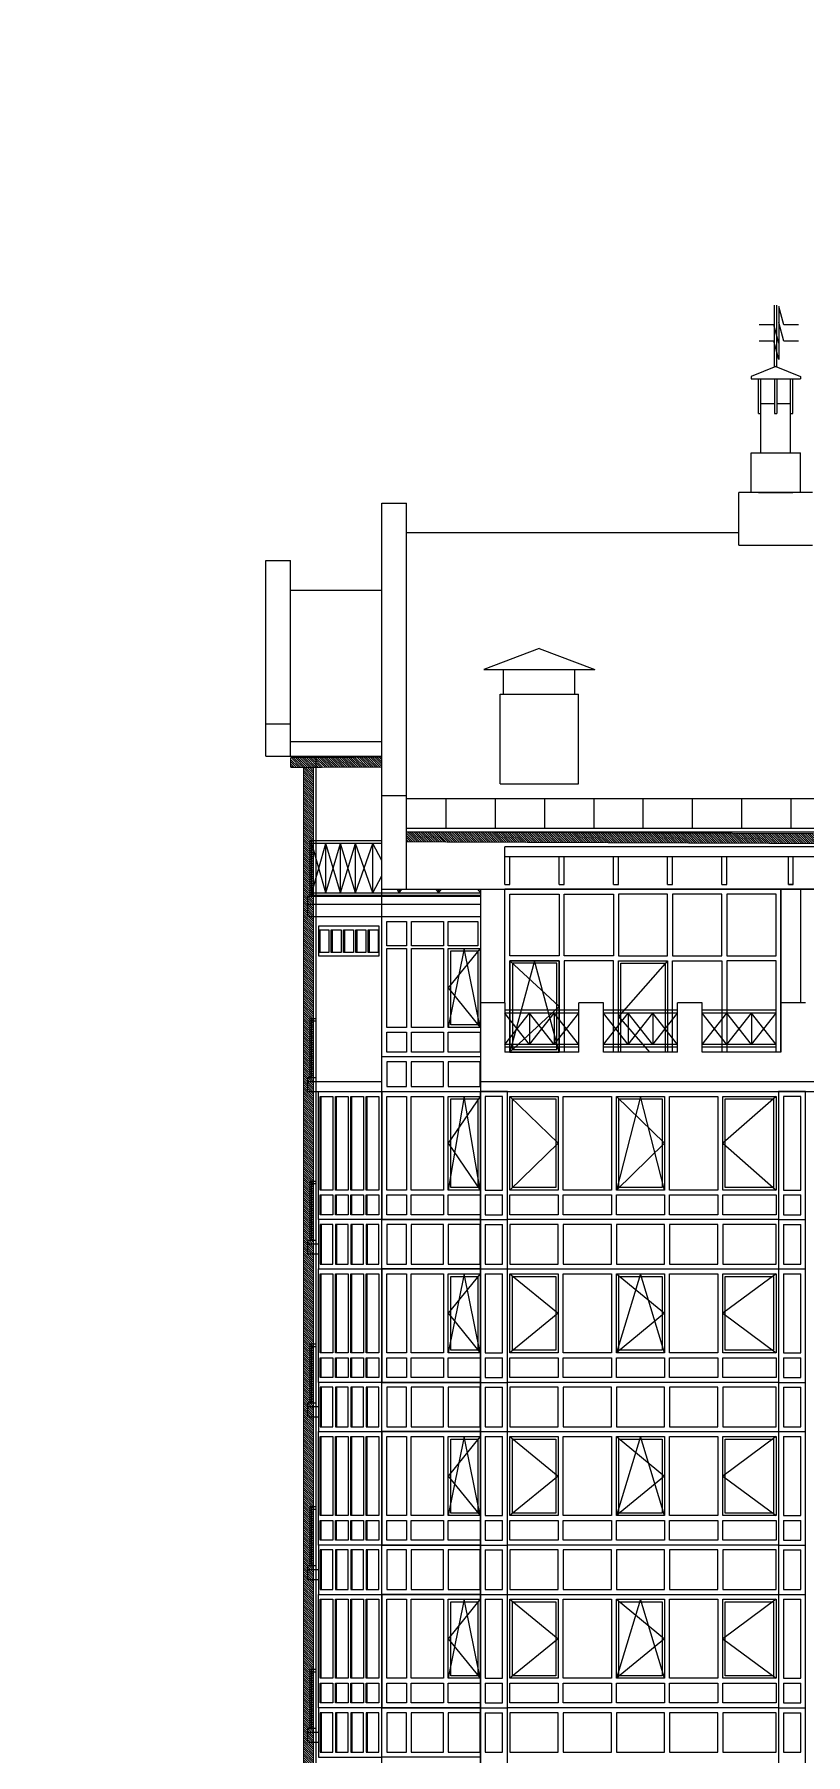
# Model space of a CAD drawing. Header units: inches. Extents: x -634 to 3638, y -6930911 to 5552.
# Drawn here: x 1480.72 to 1497.06, y 3508.77 to 3545.2 of the extents above; entities that cross this region are included whole.
import ezdxf

# ---------------------------------------------------------------- set-up
doc = ezdxf.new("R2010")
doc.units = ezdxf.units.IN
doc.header["$MEASUREMENT"] = 0
doc.linetypes.add('DASHED2', pattern=[9.525, 6.35, -3.175])
for name, color, linetype in [('ALUC', 202, 'Continuous'), ('OGRAJDENIYE', 255, 'Continuous'), ('Okno', 150, 'Continuous'), ('WALL', 243, 'Continuous')]:
    doc.layers.add(name, color=color, linetype=linetype)
doc.layers.add('ELEV', color=134, linetype='Continuous', lineweight=18)
doc.layers.add('WALL_1', color=11, linetype='Continuous', lineweight=15)
pattern_1 = [(135, (1624.855094, 3366.524892), (0.023439284, 0.023439284), [])]

msp = doc.modelspace()

# ---------------------------------------------------------------- hatches: boundary and pattern name
at = {"layer": 'ELEV', "linetype": 'Continuous'}
h = msp.add_hatch(dxfattribs=at)
h.set_pattern_fill('ANSI31', color=256, scale=0.01044, style=0)
h.set_pattern_definition([(45, (1262.311104, 3366.587935), (-0.02343928418428, 0.02343928418428), [])])
edge = h.paths.add_edge_path()
edge.add_ellipse((1445.78234, 3471.96182), major_axis=(0, 6932302.83262), ratio=0.00000001506, start_angle=89.999976115149, end_angle=270.000023884851)
edge.add_line((1445.67794, 3474.85168), (1445.67794, 3528.48347))
edge.add_line((1445.67794, 3528.48347), (1445.88675, 3528.48347))
edge.add_line((1445.88675, 3528.48347), (1445.88675, 3474.85168))
h = msp.add_hatch(dxfattribs=at)
h.set_pattern_fill('ANSI31', color=256, scale=0.01044, angle=180, style=0)
h.set_pattern_definition(pattern_1)
h.paths.add_polyline_path([(1486.14529, 3529.8833), (1486.14529, 3529.67449), (1488.07675, 3529.68294), (1488.07675, 3529.89175)])
h = msp.add_hatch(dxfattribs=at)
h.set_pattern_fill('ANSI31', color=256, scale=0.01044, angle=180, style=0)
h.set_pattern_definition(pattern_1)
h.paths.add_polyline_path([(1486.41934, 3477.68397), (1486.6248, 3477.84189), (1486.62815, 3477.84446), (1486.62815, 3529.6766), (1486.41934, 3529.67569)])
h = msp.add_hatch(dxfattribs=at)
h.set_pattern_fill('ANSI31', color=256, scale=0.01044, angle=180, style=0)
h.set_pattern_definition(pattern_1)
h.paths.add_polyline_path([(1488.59791, 3528.09981), (1488.59877, 3528.30862), (1502.79767, 3528.24996), (1502.79767, 3528.04116), (1502.6706, 3528.04168), (1502.46179, 3528.04254)])

# ---------------------------------------------------------------- linework, layer by layer
at = {"layer": 'ALUC', "color": 7, "linetype": 'Continuous'}
for p, q in [((1496.39566, 3538.15142), (1496.39566, 3539.4667)), ((1496.44786, 3538.15142), (1496.44786, 3539.4667)), ((1496.42176, 3538.16186), (1495.89974, 3537.95305)), ((1496.42176, 3538.16186), (1496.94378, 3537.95305)), ((1495.89974, 3537.95305), (1495.89974, 3537.90085)), ((1495.89974, 3537.90085), (1496.94378, 3537.90085)), ((1496.05635, 3537.17002), (1496.05635, 3537.90085)), ((1496.10855, 3536.33479), (1496.10855, 3537.90085)), ((1496.39566, 3537.90085), (1496.39566, 3537.17002)), ((1496.44786, 3537.90085), (1496.44786, 3537.17002)), ((1496.73497, 3536.33479), (1496.73497, 3537.90085)), ((1496.78717, 3537.17002), (1496.78717, 3537.90085)), ((1496.94378, 3537.95305), (1496.94378, 3537.90085)), ((1496.10855, 3537.37883), (1496.39566, 3537.37883)), ((1496.44786, 3537.37883), (1496.73497, 3537.37883)), ((1496.05635, 3537.17002), (1496.10855, 3537.17002)), ((1496.39566, 3537.17002), (1496.44786, 3537.17002)), ((1496.73497, 3537.17002), (1496.78717, 3537.17002)), ((1495.89974, 3535.49957), (1495.89974, 3536.33479)), ((1495.89974, 3536.33479), (1496.94378, 3536.33479)), ((1496.94378, 3535.49957), (1496.94378, 3536.33479)), ((1495.63873, 3534.38122), (1495.63873, 3535.49957)), ((1497.20479, 3535.49957), (1495.63873, 3535.49957)), ((1496.05635, 3535.49957), (1496.78717, 3535.49957)), ((1488.07675, 3535.27405), (1488.59877, 3535.27405)), ((1488.07675, 3527.09486), (1488.07675, 3535.27405)), ((1488.59877, 3527.09486), (1488.59877, 3535.27405)), ((1488.59877, 3534.64742), (1495.63873, 3534.64742)), ((1495.63873, 3534.38122), (1497.20479, 3534.38122)), ((1485.62327, 3529.91357), (1485.62327, 3534.05728)), ((1485.62327, 3534.05728), (1486.14529, 3534.05728)), ((1486.14529, 3529.91357), (1486.14529, 3534.05728)), ((1486.14529, 3533.43086), (1488.07675, 3533.43086)), ((1485.62327, 3530.59786), (1486.14529, 3530.59786)), ((1486.14529, 3530.22678), (1488.07675, 3530.22678)), ((1485.62327, 3529.91357), (1488.07675, 3529.91357)), ((1488.07675, 3529.08084), (1488.59877, 3529.08084)), ((1488.59877, 3528.30862), (1502.79767, 3528.30862)), ((1488.07675, 3527.09486), (1503.31968, 3527.09486))]:
    msp.add_line(p, q, dxfattribs=at)
at = {"layer": 'ALUC', "color": 7}
for p, q in [((1502.79767, 3527.99285), (1490.68684, 3527.99285)), ((1490.68687, 3527.78404), (1490.68687, 3527.99285)), ((1502.79767, 3527.78404), (1490.68684, 3527.78404)), ((1490.68687, 3527.19926), (1490.68687, 3527.78404)), ((1490.79128, 3527.19926), (1490.79128, 3527.78404)), ((1491.83531, 3527.19926), (1491.83531, 3527.78404)), ((1491.93972, 3527.19926), (1491.93972, 3527.78404)), ((1492.98375, 3527.19926), (1492.98375, 3527.78404)), ((1493.08816, 3527.19926), (1493.08816, 3527.78404)), ((1494.13219, 3527.19926), (1494.13219, 3527.78404)), ((1494.2366, 3527.19926), (1494.2366, 3527.78404)), ((1495.28063, 3527.19926), (1495.28063, 3527.78404)), ((1495.38504, 3527.19926), (1495.38504, 3527.78404)), ((1496.69002, 3527.19926), (1496.69002, 3527.78404)), ((1496.69008, 3527.19926), (1496.69008, 3527.78404)), ((1496.79443, 3527.19926), (1496.79443, 3527.78404)), ((1496.79448, 3527.19926), (1496.79448, 3527.78404)), ((1490.68687, 3527.19926), (1490.79128, 3527.19926)), ((1491.83531, 3527.19926), (1491.93972, 3527.19926)), ((1492.98375, 3527.19926), (1493.08816, 3527.19926)), ((1494.13219, 3527.19926), (1494.2366, 3527.19926)), ((1495.28063, 3527.19926), (1495.38504, 3527.19926)), ((1496.79443, 3527.19926), (1496.69002, 3527.19926)), ((1496.69008, 3527.19926), (1496.79448, 3527.19926))]:
    msp.add_line(p, q, dxfattribs=at)
at = {"layer": 'ELEV', "linetype": 'Continuous', "flags": 128}
for points in [[(1488.07675, 3529.89175, 0.02088, 0.02088, 0), (1486.14529, 3529.8833, 0, 0, 0)], [(1486.14529, 3529.8833, 0.02088, 0.02088, 0), (1486.14529, 3529.67449, 0, 0, 0)], [(1488.07675, 3529.68294, 0.02088, 0.02088, 0), (1486.14529, 3529.67449, 0, 0, 0)], [(1486.41934, 3529.67563, 0.02088, 0.02088, 0), (1486.41934, 3477.68397, 0.02088, 0.02088, 0)], [(1486.62815, 3529.67655, 0.02088, 0.02088, 0), (1486.62815, 3477.84446, 0.02088, 0.02088, 0)], [(1488.07675, 3529.89175, 0.02088, 0.02088, 0), (1488.07675, 3529.68294, 0.02088, 0.02088, 0)], [(1488.59877, 3528.30862, 0.02088, 0.02088, 0), (1488.59791, 3528.09981, 0.02088, 0.02088, 0)], [(1502.79767, 3528.24996, 0.02088, 0.02088, 0), (1488.59877, 3528.30862, 0, 0, 0)], [(1502.79767, 3528.04116, 0.02088, 0.02088, 0), (1488.59791, 3528.09981, 0, 0, 0)]]:
    msp.add_lwpolyline(points, format="xyseb", dxfattribs=at)
at = {"layer": 'OGRAJDENIYE', "color": 7, "linetype": 'Continuous'}
for p, q in [((1502.79767, 3529.01219), (1488.59877, 3529.01219)), ((1489.434, 3529.01219), (1489.434, 3528.38577)), ((1490.47804, 3529.01219), (1490.47804, 3528.38577)), ((1491.52207, 3529.01219), (1491.52207, 3528.38577)), ((1492.56611, 3529.01219), (1492.56611, 3528.38577)), ((1493.61015, 3529.01219), (1493.61015, 3528.38577)), ((1494.65418, 3529.01219), (1494.65418, 3528.38577)), ((1495.69822, 3529.01219), (1495.69822, 3528.38577)), ((1496.74225, 3529.01219), (1496.74225, 3528.38577)), ((1502.79767, 3528.38577), (1488.59877, 3528.38577)), ((1488.07675, 3528.11802), (1486.5629, 3528.11802)), ((1486.59422, 3526.96958), (1486.59422, 3528.11802)), ((1488.07675, 3528.06581), (1486.59422, 3528.06581)), ((1486.8924, 3527.02178), (1486.59422, 3528.06581)), ((1486.59422, 3527.02178), (1486.8924, 3528.06581)), ((1487.20561, 3527.02178), (1486.8924, 3528.06581)), ((1486.8924, 3527.02178), (1487.20561, 3528.06581)), ((1486.8924, 3527.02178), (1486.8924, 3528.06581)), ((1487.51882, 3527.02178), (1487.20561, 3528.06581)), ((1487.20561, 3527.02178), (1487.51882, 3528.06581)), ((1487.20561, 3527.02178), (1487.20561, 3528.06581)), ((1487.88423, 3527.02178), (1487.51882, 3528.06581)), ((1487.51882, 3527.02178), (1487.88423, 3528.06581)), ((1487.51882, 3527.02178), (1487.51882, 3528.06581)), ((1487.88423, 3527.02178), (1487.88423, 3528.06581)), ((1488.07675, 3527.70556), (1487.88423, 3528.06581)), ((1487.88423, 3527.02178), (1488.07675, 3527.38203)), ((1488.44217, 3527.02178), (1488.40311, 3527.09486)), ((1488.44217, 3527.09486), (1488.44217, 3527.02178)), ((1488.44217, 3527.02178), (1488.50063, 3527.09486)), ((1489.21893, 3527.09486), (1489.27739, 3527.02178)), ((1489.27739, 3527.09486), (1489.27739, 3527.02178)), ((1489.27739, 3527.02178), (1489.33951, 3527.09486)), ((1490.10271, 3527.09486), (1490.16483, 3527.02178)), ((1490.16483, 3527.09486), (1490.16483, 3526.96958)), ((1486.59422, 3527.02178), (1490.16483, 3527.02178)), ((1486.59422, 3526.96958), (1490.16483, 3526.96958)), ((1492.2529, 3524.53697), (1490.68684, 3524.53697)), ((1494.34097, 3524.53697), (1492.77492, 3524.53697)), ((1496.42904, 3524.53697), (1494.86299, 3524.53697)), ((1486.5629, 3524.35949), (1486.68401, 3524.35949)), ((1486.5629, 3523.10664), (1486.5629, 3524.35949)), ((1486.59422, 3523.10664), (1486.59422, 3524.35949)), ((1486.59422, 3524.30728), (1486.68401, 3524.30728)), ((1492.2529, 3524.47433), (1490.68684, 3524.47433)), ((1491.20886, 3523.80615), (1490.68684, 3524.47433)), ((1490.68684, 3523.80615), (1491.20886, 3524.47433)), ((1491.20886, 3524.47433), (1491.20886, 3523.80615)), ((1491.73088, 3523.80615), (1491.20886, 3524.47433)), ((1491.20886, 3523.80615), (1491.73088, 3524.47433)), ((1491.73088, 3524.47433), (1491.73088, 3523.80615)), ((1492.2529, 3523.80615), (1491.73088, 3524.47433)), ((1491.73088, 3523.80615), (1492.2529, 3524.47433)), ((1494.34097, 3524.47433), (1492.77492, 3524.47433)), ((1493.29693, 3523.80615), (1492.77492, 3524.47433)), ((1492.77492, 3523.80615), (1493.29693, 3524.47433)), ((1493.29693, 3524.47433), (1493.29693, 3523.80615)), ((1493.81895, 3523.80615), (1493.29693, 3524.47433)), ((1493.29693, 3523.80615), (1493.81895, 3524.47433)), ((1493.81895, 3524.47433), (1493.81895, 3523.80615)), ((1494.34097, 3523.80615), (1493.81895, 3524.47433)), ((1493.81895, 3523.80615), (1494.34097, 3524.47433)), ((1496.42904, 3524.47433), (1494.86299, 3524.47433)), ((1495.38501, 3523.80615), (1494.86299, 3524.47433)), ((1494.86299, 3523.80615), (1495.38501, 3524.47433)), ((1495.38501, 3524.47433), (1495.38501, 3523.80615)), ((1495.90703, 3523.80615), (1495.38501, 3524.47433)), ((1495.38501, 3523.80615), (1495.90703, 3524.47433)), ((1495.90703, 3524.47433), (1495.90703, 3523.80615)), ((1496.42904, 3523.80615), (1495.90703, 3524.47433)), ((1495.90703, 3523.80615), (1496.42904, 3524.47433)), ((1492.2529, 3523.80615), (1490.68684, 3523.80615)), ((1494.34097, 3523.80615), (1492.77492, 3523.80615)), ((1496.42904, 3523.80615), (1494.86299, 3523.80615)), ((1492.2529, 3523.75394), (1490.68684, 3523.75394)), ((1494.34097, 3523.75394), (1492.77492, 3523.75394)), ((1496.42904, 3523.75394), (1494.86299, 3523.75394)), ((1486.5629, 3520.91417), (1486.68401, 3520.91417)), ((1486.5629, 3519.66132), (1486.5629, 3520.91417)), ((1486.59422, 3519.66132), (1486.59422, 3520.91417)), ((1486.59422, 3520.86196), (1486.68401, 3520.86196)), ((1486.5629, 3517.46885), (1486.68401, 3517.46885)), ((1486.5629, 3516.216), (1486.5629, 3517.46885)), ((1486.59422, 3516.216), (1486.59422, 3517.46885)), ((1486.59422, 3517.41664), (1486.68401, 3517.41664)), ((1486.5629, 3514.02353), (1486.68401, 3514.02353)), ((1486.5629, 3512.77068), (1486.5629, 3514.02353)), ((1486.59422, 3512.77068), (1486.59422, 3514.02353)), ((1486.59422, 3513.97132), (1486.68401, 3513.97132)), ((1486.5629, 3510.57821), (1486.68401, 3510.57821)), ((1486.5629, 3509.32536), (1486.5629, 3510.57821)), ((1486.59422, 3509.32536), (1486.59422, 3510.57821)), ((1486.59422, 3510.526), (1486.68401, 3510.526))]:
    msp.add_line(p, q, dxfattribs=at)
at = {"layer": 'OGRAJDENIYE', "color": 7}
for p, q in [((1486.5629, 3526.9487), (1486.5629, 3528.11802)), ((1486.59422, 3526.9487), (1486.59422, 3528.11802))]:
    msp.add_line(p, q, dxfattribs=at)
at = {"layer": 'Okno', "color": 7, "linetype": 'Continuous'}
for p, q in [((1502.69326, 3527.09486), (1490.68684, 3527.09486)), ((1502.79767, 3527.09486), (1490.68684, 3527.09486)), ((1490.26923, 3520.72624), (1490.63464, 3520.72624)), ((1490.26923, 3520.62184), (1490.63464, 3520.62184)), ((1496.58565, 3520.72624), (1496.95106, 3520.72624)), ((1496.58565, 3520.62184), (1496.95106, 3520.62184)), ((1490.26923, 3520.20422), (1490.63464, 3520.20422)), ((1496.58565, 3520.20422), (1496.95106, 3520.20422)), ((1490.16483, 3520.09982), (1490.73905, 3520.09982)), ((1490.26923, 3519.99541), (1490.63464, 3519.99541)), ((1496.48125, 3520.09982), (1497.05547, 3520.09982)), ((1496.58565, 3519.99541), (1496.95106, 3519.99541)), ((1490.26923, 3519.16018), (1490.63464, 3519.16018)), ((1496.58565, 3519.16018), (1496.95106, 3519.16018)), ((1490.16483, 3519.05578), (1490.73905, 3519.05578)), ((1490.26923, 3518.95138), (1490.63464, 3518.95138)), ((1496.48125, 3519.05578), (1497.05547, 3519.05578)), ((1496.58565, 3518.95138), (1496.95106, 3518.95138)), ((1490.26923, 3517.28092), (1490.63464, 3517.28092)), ((1496.58565, 3517.28092), (1496.95106, 3517.28092)), ((1490.26923, 3517.17652), (1490.63464, 3517.17652)), ((1496.58565, 3517.17652), (1496.95106, 3517.17652)), ((1490.16483, 3516.6545), (1490.73905, 3516.6545)), ((1490.26923, 3516.7589), (1490.63464, 3516.7589)), ((1490.26923, 3516.55009), (1490.63464, 3516.55009)), ((1496.48125, 3516.6545), (1497.05547, 3516.6545)), ((1496.58565, 3516.7589), (1496.95106, 3516.7589)), ((1496.58565, 3516.55009), (1496.95106, 3516.55009)), ((1490.16483, 3515.61046), (1490.73905, 3515.61046)), ((1490.26923, 3515.71486), (1490.63464, 3515.71486)), ((1490.26923, 3515.50606), (1490.63464, 3515.50606)), ((1496.48125, 3515.61046), (1497.05547, 3515.61046)), ((1496.58565, 3515.71486), (1496.95106, 3515.71486)), ((1496.58565, 3515.50606), (1496.95106, 3515.50606)), ((1490.26923, 3513.8356), (1490.63464, 3513.8356)), ((1490.26923, 3513.7312), (1490.63464, 3513.7312)), ((1496.58565, 3513.8356), (1496.95106, 3513.8356)), ((1496.58565, 3513.7312), (1496.95106, 3513.7312)), ((1490.26923, 3513.31358), (1490.63464, 3513.31358)), ((1496.58565, 3513.31358), (1496.95106, 3513.31358)), ((1490.16483, 3513.20918), (1490.73905, 3513.20918)), ((1490.26923, 3513.10477), (1490.63464, 3513.10477)), ((1496.48125, 3513.20918), (1497.05547, 3513.20918)), ((1496.58565, 3513.10477), (1496.95106, 3513.10477)), ((1490.16483, 3512.16514), (1490.73905, 3512.16514)), ((1490.26923, 3512.26955), (1490.63464, 3512.26955)), ((1496.48125, 3512.16514), (1497.05547, 3512.16514)), ((1496.58565, 3512.26955), (1496.95106, 3512.26955)), ((1490.26923, 3512.06074), (1490.63464, 3512.06074)), ((1496.58565, 3512.06074), (1496.95106, 3512.06074)), ((1490.26923, 3510.39028), (1490.63464, 3510.39028)), ((1496.58565, 3510.39028), (1496.95106, 3510.39028)), ((1490.26923, 3510.28588), (1490.63464, 3510.28588)), ((1496.58565, 3510.28588), (1496.95106, 3510.28588)), ((1490.16483, 3509.76386), (1490.73905, 3509.76386)), ((1490.26923, 3509.86826), (1490.63464, 3509.86826)), ((1490.26923, 3509.65945), (1490.63464, 3509.65945)), ((1496.48125, 3509.76386), (1497.05547, 3509.76386)), ((1496.58565, 3509.86826), (1496.95106, 3509.86826)), ((1496.58565, 3509.65945), (1496.95106, 3509.65945)), ((1490.26923, 3508.82423), (1490.63464, 3508.82423)), ((1496.58565, 3508.82423), (1496.95106, 3508.82423))]:
    msp.add_line(p, q, dxfattribs=at)
at = {"layer": 'Okno', "color": 7}
for p, q in [((1486.76753, 3526.23875), (1486.76753, 3525.75849)), ((1487.02823, 3526.23875), (1487.02823, 3525.75849)), ((1487.28883, 3526.23875), (1487.28883, 3525.75849)), ((1487.54943, 3526.23875), (1487.54943, 3525.75849)), ((1487.81003, 3526.23875), (1487.81003, 3525.75849)), ((1486.79277, 3520.72624), (1486.79277, 3522.70991)), ((1487.11642, 3520.72624), (1487.11642, 3522.70991)), ((1487.44007, 3520.72624), (1487.44007, 3522.70991)), ((1487.76373, 3520.72624), (1487.76373, 3522.70991)), ((1486.79277, 3520.20422), (1486.79277, 3520.62184)), ((1487.11642, 3520.20422), (1487.11642, 3520.62184)), ((1487.44007, 3520.20422), (1487.44007, 3520.62184)), ((1487.76373, 3520.20422), (1487.76373, 3520.62184)), ((1486.79277, 3519.99541), (1486.79277, 3519.16018)), ((1487.11642, 3519.99541), (1487.11642, 3519.16018)), ((1487.44007, 3519.99541), (1487.44007, 3519.16018)), ((1487.76373, 3519.99541), (1487.76373, 3519.16018)), ((1486.79277, 3517.28092), (1486.79277, 3518.95138)), ((1487.11642, 3517.28092), (1487.11642, 3518.95138)), ((1487.44007, 3517.28092), (1487.44007, 3518.95138)), ((1487.76373, 3517.28092), (1487.76373, 3518.95138)), ((1486.79277, 3516.7589), (1486.79277, 3517.17652)), ((1487.11642, 3516.7589), (1487.11642, 3517.17652)), ((1487.44007, 3516.7589), (1487.44007, 3517.17652)), ((1487.76373, 3516.7589), (1487.76373, 3517.17652)), ((1486.79277, 3516.55009), (1486.79277, 3515.71486)), ((1487.11642, 3516.55009), (1487.11642, 3515.71486)), ((1487.44007, 3516.55009), (1487.44007, 3515.71486)), ((1487.76373, 3516.55009), (1487.76373, 3515.71486)), ((1486.79277, 3513.8356), (1486.79277, 3515.50606)), ((1487.11642, 3513.8356), (1487.11642, 3515.50606)), ((1487.44007, 3513.8356), (1487.44007, 3515.50606)), ((1487.76373, 3513.8356), (1487.76373, 3515.50606)), ((1486.79277, 3513.31358), (1486.79277, 3513.7312)), ((1487.11642, 3513.31358), (1487.11642, 3513.7312)), ((1487.44007, 3513.31358), (1487.44007, 3513.7312)), ((1487.76373, 3513.31358), (1487.76373, 3513.7312)), ((1486.79277, 3513.10477), (1486.79277, 3512.26955)), ((1487.11642, 3513.10477), (1487.11642, 3512.26955)), ((1487.44007, 3513.10477), (1487.44007, 3512.26955)), ((1487.76373, 3513.10477), (1487.76373, 3512.26955)), ((1486.79277, 3510.39028), (1486.79277, 3512.06074)), ((1487.11642, 3510.39028), (1487.11642, 3512.06074)), ((1487.44007, 3510.39028), (1487.44007, 3512.06074)), ((1487.76373, 3510.39028), (1487.76373, 3512.06074)), ((1486.79277, 3509.86826), (1486.79277, 3510.28588)), ((1487.11642, 3509.86826), (1487.11642, 3510.28588)), ((1487.44007, 3509.86826), (1487.44007, 3510.28588)), ((1487.76373, 3509.86826), (1487.76373, 3510.28588)), ((1486.79277, 3509.65945), (1486.79277, 3508.82423)), ((1487.11642, 3509.65945), (1487.11642, 3508.82423)), ((1487.44007, 3509.65945), (1487.44007, 3508.82423)), ((1487.76373, 3509.65945), (1487.76373, 3508.82423))]:
    msp.add_line(p, q, dxfattribs=at)
at = {"layer": 'Okno', "color": 7, "linetype": 'DASHED2', "ltscale": 0.4}
for p, q in [((1490.16378, 3525.84202), (1489.48516, 3525.00679)), ((1489.82447, 3525.84202), (1489.48516, 3524.17156)), ((1490.16378, 3524.17156), (1489.82447, 3525.84202)), ((1490.79125, 3525.58101), (1491.83528, 3524.61527)), ((1491.31327, 3525.58101), (1490.79137, 3523.64954)), ((1491.83528, 3523.64954), (1491.31327, 3525.58101)), ((1494.13216, 3525.58101), (1493.08813, 3524.4037)), ((1489.48516, 3525.00679), (1490.16378, 3524.17156)), ((1491.83528, 3524.61527), (1490.79137, 3523.64954)), ((1493.08813, 3524.4037), (1493.74489, 3523.64954)), ((1490.16378, 3522.70991), (1489.48516, 3521.71807)), ((1489.82447, 3522.70991), (1489.48516, 3520.72624)), ((1490.16378, 3520.72624), (1489.82447, 3522.70991)), ((1490.79125, 3522.70991), (1491.8144, 3521.71807)), ((1493.04637, 3522.70991), (1494.06952, 3521.71807)), ((1493.55794, 3522.70991), (1493.04637, 3520.72624)), ((1494.06952, 3520.72624), (1493.55794, 3522.70991)), ((1496.42904, 3522.70991), (1495.30148, 3521.71807)), ((1489.48516, 3521.71807), (1490.16378, 3520.72624)), ((1491.8144, 3521.71807), (1490.79125, 3520.72624)), ((1494.06952, 3521.71807), (1493.04637, 3520.72624)), ((1495.30148, 3521.71807), (1496.42904, 3520.72624)), ((1490.16378, 3518.95138), (1489.48516, 3518.11615)), ((1489.82447, 3518.95138), (1489.48516, 3517.28092)), ((1490.16378, 3517.28092), (1489.82447, 3518.95138)), ((1490.79125, 3518.95138), (1491.8144, 3518.11615)), ((1493.04637, 3518.95138), (1494.06952, 3518.11615)), ((1493.55794, 3518.95138), (1493.04637, 3517.28092)), ((1494.06952, 3517.28092), (1493.55794, 3518.95138)), ((1496.42904, 3518.95138), (1495.30148, 3518.11615)), ((1489.48516, 3518.11615), (1490.16378, 3517.28092)), ((1491.8144, 3518.11615), (1490.79125, 3517.28092)), ((1494.06952, 3518.11615), (1493.04637, 3517.28092)), ((1495.30148, 3518.11615), (1496.42904, 3517.28092)), ((1490.16378, 3515.50606), (1489.48516, 3514.67083)), ((1489.82447, 3515.50606), (1489.48516, 3513.8356)), ((1490.16378, 3513.8356), (1489.82447, 3515.50606)), ((1490.79125, 3515.50606), (1491.8144, 3514.67083)), ((1493.04637, 3515.50606), (1494.06952, 3514.67083)), ((1493.55794, 3515.50606), (1493.04637, 3513.8356)), ((1494.06952, 3513.8356), (1493.55794, 3515.50606)), ((1496.42904, 3515.50606), (1495.30148, 3514.67083)), ((1489.48516, 3514.67083), (1490.16378, 3513.8356)), ((1491.8144, 3514.67083), (1490.79125, 3513.8356)), ((1494.06952, 3514.67083), (1493.04637, 3513.8356)), ((1495.30148, 3514.67083), (1496.42904, 3513.8356)), ((1490.16378, 3512.06074), (1489.48516, 3511.22551)), ((1489.82447, 3512.06074), (1489.48516, 3510.39028)), ((1490.16378, 3510.39028), (1489.82447, 3512.06074)), ((1490.79125, 3512.06074), (1491.8144, 3511.22551)), ((1493.04637, 3512.06074), (1494.06952, 3511.22551)), ((1493.55794, 3512.06074), (1493.04637, 3510.39028)), ((1494.06952, 3510.39028), (1493.55794, 3512.06074)), ((1496.42904, 3512.06074), (1495.30148, 3511.22551)), ((1489.48516, 3511.22551), (1490.16378, 3510.39028)), ((1491.8144, 3511.22551), (1490.79125, 3510.39028)), ((1494.06952, 3511.22551), (1493.04637, 3510.39028)), ((1495.30148, 3511.22551), (1496.42904, 3510.39028))]:
    msp.add_line(p, q, dxfattribs=at)
at = {"layer": 'Okno', "color": 4, "linetype": 'Continuous', "flags": 128}
for points in [[(1496.90757, 3539.04823), (1496.59379, 3539.04823), (1496.48939, 3539.43787), (1496.48939, 3538.65859), (1496.38498, 3539.04823), (1496.07121, 3539.04823)], [(1496.90757, 3538.70512), (1496.59379, 3538.70512), (1496.48939, 3539.09476), (1496.48939, 3538.31548), (1496.38498, 3538.70512), (1496.07121, 3538.70512)]]:
    msp.add_lwpolyline(points, dxfattribs=at)
at = {"layer": 'Okno', "color": 7}
for points in [[(1490.68684, 3524.69358), (1490.68684, 3527.09486), (1502.77673, 3527.09486), (1502.77673, 3524.69358)], [(1490.79125, 3523.64954), (1490.79125, 3525.58101), (1491.83528, 3525.58101), (1491.83528, 3523.64954)], [(1492.98372, 3523.64954), (1492.98372, 3525.58101), (1491.93969, 3525.58101), (1491.93969, 3523.64954)], [(1493.08813, 3523.64954), (1493.08813, 3525.58101), (1494.13216, 3525.58101), (1494.13216, 3523.64954)], [(1493.14033, 3523.64954), (1493.14033, 3525.52881), (1493.14033, 3525.52881), (1494.07996, 3525.52881), (1494.07996, 3523.64954)], [(1494.23657, 3523.64954), (1494.23657, 3525.58101), (1495.2806, 3525.58101), (1495.2806, 3523.64954)], [(1496.42904, 3523.64954), (1496.42904, 3525.58101), (1495.38501, 3525.58101), (1495.38501, 3523.64954)]]:
    msp.add_lwpolyline(points, dxfattribs=at)
for points in [[(1490.79125, 3526.99046), (1491.83528, 3526.99046), (1491.83528, 3525.68541), (1490.79125, 3525.68541)], [(1491.93969, 3526.99046), (1492.98372, 3526.99046), (1492.98372, 3525.68541), (1491.93969, 3525.68541)], [(1494.13216, 3526.99046), (1493.08813, 3526.99046), (1493.08813, 3525.68541), (1494.13216, 3525.68541)], [(1495.2806, 3526.99046), (1494.23657, 3526.99046), (1494.23657, 3525.68541), (1495.2806, 3525.68541)], [(1496.42904, 3526.99046), (1495.38501, 3526.99046), (1495.38501, 3525.68541), (1496.42904, 3525.68541)], [(1488.07675, 3526.52064), (1490.16483, 3526.52064), (1490.16483, 3523.54514), (1488.07675, 3523.54514)], [(1488.18116, 3526.41624), (1488.59773, 3526.41624), (1488.59773, 3525.89422), (1488.18116, 3525.89422)], [(1488.70317, 3526.41624), (1489.38075, 3526.41624), (1489.38075, 3525.89422), (1488.70317, 3525.89422)], [(1489.48516, 3526.41624), (1490.11262, 3526.41624), (1490.11262, 3525.89422), (1489.48516, 3525.89422)], [(1488.02474, 3526.31183), (1486.73621, 3526.31183), (1486.73621, 3525.68541), (1488.02474, 3525.68541)], [(1486.74665, 3526.23875), (1486.95514, 3526.23875), (1486.95514, 3525.75849), (1486.74665, 3525.75849)], [(1487.00735, 3526.23875), (1487.21574, 3526.23875), (1487.21574, 3525.75849), (1487.00735, 3525.75849)], [(1487.26795, 3526.23875), (1487.47635, 3526.23875), (1487.47635, 3525.75849), (1487.26795, 3525.75849)], [(1487.52855, 3526.23875), (1487.73695, 3526.23875), (1487.73695, 3525.75849), (1487.52855, 3525.75849)], [(1487.78915, 3526.23875), (1487.99755, 3526.23875), (1487.99755, 3525.75849), (1487.78915, 3525.75849)], [(1488.18116, 3525.84202), (1488.59773, 3525.84202), (1488.59773, 3524.17156), (1488.18116, 3524.17156)], [(1488.70317, 3525.84202), (1489.38075, 3525.84202), (1489.38075, 3524.17156), (1488.70317, 3524.17156)], [(1489.48516, 3525.84202), (1490.16378, 3525.84202), (1490.16378, 3524.17156), (1489.48516, 3524.17156)], [(1489.53736, 3525.78982), (1490.11158, 3525.78982), (1490.11158, 3524.22376), (1489.53736, 3524.22376), (1489.53736, 3525.78982)], [(1488.18116, 3524.06716), (1488.59773, 3524.06716), (1488.59773, 3523.64954), (1488.18116, 3523.64954)], [(1488.70317, 3524.06716), (1489.38075, 3524.06716), (1489.38075, 3523.64954), (1488.70317, 3523.64954)], [(1489.48516, 3524.06716), (1490.16378, 3524.06716), (1490.16378, 3523.64954), (1489.48516, 3523.64954)], [(1488.59773, 3523.44073), (1488.18116, 3523.44073), (1488.18116, 3522.91872), (1488.59773, 3522.91872)], [(1489.38075, 3523.44073), (1488.70213, 3523.44073), (1488.70213, 3522.91872), (1489.38075, 3522.91872)], [(1490.16378, 3523.44073), (1489.48516, 3523.44073), (1489.48516, 3522.91872), (1490.16378, 3522.91872)], [(1486.73421, 3522.81431), (1488.07675, 3522.81431), (1488.07675, 3520.09982), (1486.73421, 3520.09982)], [(1486.77189, 3522.70991), (1487.04334, 3522.70991), (1487.04334, 3520.72624), (1486.77189, 3520.72624)], [(1487.09554, 3522.70991), (1487.36699, 3522.70991), (1487.36699, 3520.72624), (1487.09554, 3520.72624)], [(1487.41919, 3522.70991), (1487.69064, 3522.70991), (1487.69064, 3520.72624), (1487.41919, 3520.72624)], [(1487.74284, 3522.70991), (1488.01429, 3522.70991), (1488.01429, 3520.72624), (1487.74284, 3520.72624)], [(1488.07675, 3522.81431), (1490.16483, 3522.81431), (1490.16483, 3520.09982), (1488.07675, 3520.09982)], [(1488.18116, 3522.70991), (1488.59773, 3522.70991), (1488.59773, 3520.72624), (1488.18116, 3520.72624)], [(1488.70213, 3522.70991), (1489.38075, 3522.70991), (1489.38075, 3520.72624), (1488.70213, 3520.72624)], [(1489.48516, 3522.70991), (1490.16378, 3522.70991), (1490.16378, 3520.72624), (1489.48516, 3520.72624)], [(1490.73905, 3522.81431), (1496.48125, 3522.81431), (1496.48125, 3520.09982), (1490.73905, 3520.09982)], [(1490.79125, 3522.70991), (1491.8144, 3522.70991), (1491.8144, 3520.72624), (1490.79125, 3520.72624)], [(1491.91881, 3522.70991), (1492.94196, 3522.70991), (1492.94196, 3520.72624), (1491.91881, 3520.72624)], [(1493.04637, 3522.70991), (1494.06952, 3522.70991), (1494.06952, 3520.72624), (1493.04637, 3520.72624)], [(1494.17392, 3522.70991), (1495.19708, 3522.70991), (1495.19708, 3520.72624), (1494.17392, 3520.72624)], [(1495.30148, 3522.70991), (1496.42904, 3522.70991), (1496.42904, 3520.72624), (1495.30148, 3520.72624)], [(1489.53736, 3522.65771), (1490.11158, 3522.65771), (1490.11158, 3520.77844), (1489.53736, 3520.77844), (1489.53736, 3522.65771)], [(1490.84345, 3522.65771), (1491.7622, 3522.65771), (1491.7622, 3520.77844), (1490.84345, 3520.77844), (1490.84345, 3522.65771)], [(1493.09857, 3522.65771), (1494.01732, 3522.65771), (1494.01732, 3520.77844), (1493.09857, 3520.77844), (1493.09857, 3522.65771)], [(1495.35369, 3522.65771), (1496.37684, 3522.65771), (1496.37684, 3520.77844), (1495.35369, 3520.77844), (1495.35369, 3522.65771)], [(1486.77189, 3520.62184), (1487.04334, 3520.62184), (1487.04334, 3520.20422), (1486.77189, 3520.20422)], [(1487.09554, 3520.62184), (1487.36699, 3520.62184), (1487.36699, 3520.20422), (1487.09554, 3520.20422)], [(1487.41919, 3520.62184), (1487.69064, 3520.62184), (1487.69064, 3520.20422), (1487.41919, 3520.20422)], [(1487.74284, 3520.62184), (1488.01429, 3520.62184), (1488.01429, 3520.20422), (1487.74284, 3520.20422)], [(1488.18116, 3520.62184), (1488.59773, 3520.62184), (1488.59773, 3520.20422), (1488.18116, 3520.20422)], [(1488.70213, 3520.62184), (1489.38075, 3520.62184), (1489.38075, 3520.20422), (1488.70213, 3520.20422)], [(1489.48516, 3520.62184), (1490.16378, 3520.62184), (1490.16378, 3520.20422), (1489.48516, 3520.20422)], [(1490.79125, 3520.62184), (1491.8144, 3520.62184), (1491.8144, 3520.20422), (1490.79125, 3520.20422)], [(1491.91881, 3520.62184), (1492.94196, 3520.62184), (1492.94196, 3520.20422), (1491.91881, 3520.20422)], [(1493.04637, 3520.62184), (1494.06952, 3520.62184), (1494.06952, 3520.20422), (1493.04637, 3520.20422)], [(1494.17392, 3520.62184), (1495.19708, 3520.62184), (1495.19708, 3520.20422), (1494.17392, 3520.20422)], [(1495.30148, 3520.62184), (1496.42904, 3520.62184), (1496.42904, 3520.20422), (1495.30148, 3520.20422)], [(1488.07675, 3520.09982), (1486.73421, 3520.09982), (1486.73421, 3519.05578), (1488.07675, 3519.05578)], [(1487.04334, 3519.99541), (1486.77189, 3519.99541), (1486.77189, 3519.16018), (1487.04334, 3519.16018)], [(1487.36699, 3519.99541), (1487.09554, 3519.99541), (1487.09554, 3519.16018), (1487.36699, 3519.16018)], [(1487.69064, 3519.99541), (1487.41919, 3519.99541), (1487.41919, 3519.16018), (1487.69064, 3519.16018)], [(1488.01429, 3519.99541), (1487.74284, 3519.99541), (1487.74284, 3519.16018), (1488.01429, 3519.16018)], [(1488.07675, 3520.09982), (1490.16483, 3520.09982), (1490.16483, 3519.05578), (1488.07675, 3519.05578)], [(1488.59773, 3519.99541), (1488.18116, 3519.99541), (1488.18116, 3519.16018), (1488.59773, 3519.16018)], [(1489.38075, 3519.99541), (1488.70213, 3519.99541), (1488.70213, 3519.16018), (1489.38075, 3519.16018)], [(1490.16378, 3519.99541), (1489.48516, 3519.99541), (1489.48516, 3519.16018), (1490.16378, 3519.16018)], [(1491.8144, 3519.99541), (1490.79125, 3519.99541), (1490.79125, 3519.16018), (1491.8144, 3519.16018)], [(1492.94196, 3519.99541), (1491.91881, 3519.99541), (1491.91881, 3519.16018), (1492.94196, 3519.16018)], [(1494.06952, 3519.99541), (1493.04637, 3519.99541), (1493.04637, 3519.16018), (1494.06952, 3519.16018)], [(1495.19708, 3519.99541), (1494.17392, 3519.99541), (1494.17392, 3519.16018), (1495.19708, 3519.16018)], [(1496.42904, 3519.99541), (1495.30148, 3519.99541), (1495.30148, 3519.16018), (1496.42904, 3519.16018)], [(1486.73421, 3519.05578), (1488.07675, 3519.05578), (1488.07675, 3516.6545), (1486.73421, 3516.6545)], [(1486.77189, 3518.95138), (1487.04334, 3518.95138), (1487.04334, 3517.28092), (1486.77189, 3517.28092)], [(1487.09554, 3518.95138), (1487.36699, 3518.95138), (1487.36699, 3517.28092), (1487.09554, 3517.28092)], [(1487.41919, 3518.95138), (1487.69064, 3518.95138), (1487.69064, 3517.28092), (1487.41919, 3517.28092)], [(1487.74284, 3518.95138), (1488.01429, 3518.95138), (1488.01429, 3517.28092), (1487.74284, 3517.28092)], [(1488.07675, 3519.05578), (1490.16483, 3519.05578), (1490.16483, 3516.6545), (1488.07675, 3516.6545)], [(1488.18116, 3518.95138), (1488.59773, 3518.95138), (1488.59773, 3517.28092), (1488.18116, 3517.28092)], [(1488.70213, 3518.95138), (1489.38075, 3518.95138), (1489.38075, 3517.28092), (1488.70213, 3517.28092)], [(1489.48516, 3518.95138), (1490.16378, 3518.95138), (1490.16378, 3517.28092), (1489.48516, 3517.28092)], [(1489.53736, 3518.89918), (1490.11158, 3518.89918), (1490.11158, 3517.33312), (1489.53736, 3517.33312), (1489.53736, 3518.89918)], [(1490.73905, 3519.05578), (1496.48125, 3519.05578), (1496.48125, 3516.6545), (1490.73905, 3516.6545)], [(1490.79125, 3518.95138), (1491.8144, 3518.95138), (1491.8144, 3517.28092), (1490.79125, 3517.28092)], [(1490.84345, 3518.89918), (1491.7622, 3518.89918), (1491.7622, 3517.33312), (1490.84345, 3517.33312), (1490.84345, 3518.89918)], [(1491.91881, 3518.95138), (1492.94196, 3518.95138), (1492.94196, 3517.28092), (1491.91881, 3517.28092)], [(1493.04637, 3518.95138), (1494.06952, 3518.95138), (1494.06952, 3517.28092), (1493.04637, 3517.28092)], [(1493.09857, 3518.89918), (1494.01732, 3518.89918), (1494.01732, 3517.33312), (1493.09857, 3517.33312), (1493.09857, 3518.89918)], [(1494.17392, 3518.95138), (1495.19708, 3518.95138), (1495.19708, 3517.28092), (1494.17392, 3517.28092)], [(1495.30148, 3518.95138), (1496.42904, 3518.95138), (1496.42904, 3517.28092), (1495.30148, 3517.28092)], [(1495.35369, 3518.89918), (1496.37684, 3518.89918), (1496.37684, 3517.33312), (1495.35369, 3517.33312), (1495.35369, 3518.89918)], [(1486.77189, 3517.17652), (1487.04334, 3517.17652), (1487.04334, 3516.7589), (1486.77189, 3516.7589)], [(1487.09554, 3517.17652), (1487.36699, 3517.17652), (1487.36699, 3516.7589), (1487.09554, 3516.7589)], [(1487.41919, 3517.17652), (1487.69064, 3517.17652), (1487.69064, 3516.7589), (1487.41919, 3516.7589)], [(1487.74284, 3517.17652), (1488.01429, 3517.17652), (1488.01429, 3516.7589), (1487.74284, 3516.7589)], [(1488.18116, 3517.17652), (1488.59773, 3517.17652), (1488.59773, 3516.7589), (1488.18116, 3516.7589)], [(1488.70213, 3517.17652), (1489.38075, 3517.17652), (1489.38075, 3516.7589), (1488.70213, 3516.7589)], [(1489.48516, 3517.17652), (1490.16378, 3517.17652), (1490.16378, 3516.7589), (1489.48516, 3516.7589)], [(1490.79125, 3517.17652), (1491.8144, 3517.17652), (1491.8144, 3516.7589), (1490.79125, 3516.7589)], [(1491.91881, 3517.17652), (1492.94196, 3517.17652), (1492.94196, 3516.7589), (1491.91881, 3516.7589)], [(1493.04637, 3517.17652), (1494.06952, 3517.17652), (1494.06952, 3516.7589), (1493.04637, 3516.7589)], [(1494.17392, 3517.17652), (1495.19708, 3517.17652), (1495.19708, 3516.7589), (1494.17392, 3516.7589)], [(1495.30148, 3517.17652), (1496.42904, 3517.17652), (1496.42904, 3516.7589), (1495.30148, 3516.7589)], [(1488.07675, 3516.6545), (1486.73421, 3516.6545), (1486.73421, 3515.61046), (1488.07675, 3515.61046)], [(1487.04334, 3516.55009), (1486.77189, 3516.55009), (1486.77189, 3515.71486), (1487.04334, 3515.71486)], [(1487.36699, 3516.55009), (1487.09554, 3516.55009), (1487.09554, 3515.71486), (1487.36699, 3515.71486)], [(1487.69064, 3516.55009), (1487.41919, 3516.55009), (1487.41919, 3515.71486), (1487.69064, 3515.71486)], [(1488.01429, 3516.55009), (1487.74284, 3516.55009), (1487.74284, 3515.71486), (1488.01429, 3515.71486)], [(1488.07675, 3516.6545), (1490.16483, 3516.6545), (1490.16483, 3515.61046), (1488.07675, 3515.61046)], [(1488.59773, 3516.55009), (1488.18116, 3516.55009), (1488.18116, 3515.71486), (1488.59773, 3515.71486)], [(1489.38075, 3516.55009), (1488.70213, 3516.55009), (1488.70213, 3515.71486), (1489.38075, 3515.71486)], [(1490.16378, 3516.55009), (1489.48516, 3516.55009), (1489.48516, 3515.71486), (1490.16378, 3515.71486)], [(1491.8144, 3516.55009), (1490.79125, 3516.55009), (1490.79125, 3515.71486), (1491.8144, 3515.71486)], [(1492.94196, 3516.55009), (1491.91881, 3516.55009), (1491.91881, 3515.71486), (1492.94196, 3515.71486)], [(1494.06952, 3516.55009), (1493.04637, 3516.55009), (1493.04637, 3515.71486), (1494.06952, 3515.71486)], [(1495.19708, 3516.55009), (1494.17392, 3516.55009), (1494.17392, 3515.71486), (1495.19708, 3515.71486)], [(1496.42904, 3516.55009), (1495.30148, 3516.55009), (1495.30148, 3515.71486), (1496.42904, 3515.71486)], [(1486.73421, 3515.61046), (1488.07675, 3515.61046), (1488.07675, 3513.20918), (1486.73421, 3513.20918)], [(1486.77189, 3515.50606), (1487.04334, 3515.50606), (1487.04334, 3513.8356), (1486.77189, 3513.8356)], [(1487.09554, 3515.50606), (1487.36699, 3515.50606), (1487.36699, 3513.8356), (1487.09554, 3513.8356)], [(1487.41919, 3515.50606), (1487.69064, 3515.50606), (1487.69064, 3513.8356), (1487.41919, 3513.8356)], [(1487.74284, 3515.50606), (1488.01429, 3515.50606), (1488.01429, 3513.8356), (1487.74284, 3513.8356)], [(1488.07675, 3515.61046), (1490.16483, 3515.61046), (1490.16483, 3513.20918), (1488.07675, 3513.20918)], [(1488.18116, 3515.50606), (1488.59773, 3515.50606), (1488.59773, 3513.8356), (1488.18116, 3513.8356)], [(1488.70213, 3515.50606), (1489.38075, 3515.50606), (1489.38075, 3513.8356), (1488.70213, 3513.8356)], [(1489.48516, 3515.50606), (1490.16378, 3515.50606), (1490.16378, 3513.8356), (1489.48516, 3513.8356)], [(1489.53736, 3515.45386), (1490.11158, 3515.45386), (1490.11158, 3513.8878), (1489.53736, 3513.8878), (1489.53736, 3515.45386)], [(1490.73905, 3515.61046), (1496.48125, 3515.61046), (1496.48125, 3513.20918), (1490.73905, 3513.20918)], [(1490.79125, 3515.50606), (1491.8144, 3515.50606), (1491.8144, 3513.8356), (1490.79125, 3513.8356)], [(1490.84345, 3515.45386), (1491.7622, 3515.45386), (1491.7622, 3513.8878), (1490.84345, 3513.8878), (1490.84345, 3515.45386)], [(1491.91881, 3515.50606), (1492.94196, 3515.50606), (1492.94196, 3513.8356), (1491.91881, 3513.8356)], [(1493.04637, 3515.50606), (1494.06952, 3515.50606), (1494.06952, 3513.8356), (1493.04637, 3513.8356)], [(1493.09857, 3515.45386), (1494.01732, 3515.45386), (1494.01732, 3513.8878), (1493.09857, 3513.8878), (1493.09857, 3515.45386)], [(1494.17392, 3515.50606), (1495.19708, 3515.50606), (1495.19708, 3513.8356), (1494.17392, 3513.8356)], [(1495.30148, 3515.50606), (1496.42904, 3515.50606), (1496.42904, 3513.8356), (1495.30148, 3513.8356)], [(1495.35369, 3515.45386), (1496.37684, 3515.45386), (1496.37684, 3513.8878), (1495.35369, 3513.8878), (1495.35369, 3515.45386)], [(1486.77189, 3513.7312), (1487.04334, 3513.7312), (1487.04334, 3513.31358), (1486.77189, 3513.31358)], [(1487.09554, 3513.7312), (1487.36699, 3513.7312), (1487.36699, 3513.31358), (1487.09554, 3513.31358)], [(1487.41919, 3513.7312), (1487.69064, 3513.7312), (1487.69064, 3513.31358), (1487.41919, 3513.31358)], [(1487.74284, 3513.7312), (1488.01429, 3513.7312), (1488.01429, 3513.31358), (1487.74284, 3513.31358)], [(1488.18116, 3513.7312), (1488.59773, 3513.7312), (1488.59773, 3513.31358), (1488.18116, 3513.31358)], [(1488.70213, 3513.7312), (1489.38075, 3513.7312), (1489.38075, 3513.31358), (1488.70213, 3513.31358)], [(1489.48516, 3513.7312), (1490.16378, 3513.7312), (1490.16378, 3513.31358), (1489.48516, 3513.31358)], [(1490.79125, 3513.7312), (1491.8144, 3513.7312), (1491.8144, 3513.31358), (1490.79125, 3513.31358)], [(1491.91881, 3513.7312), (1492.94196, 3513.7312), (1492.94196, 3513.31358), (1491.91881, 3513.31358)], [(1493.04637, 3513.7312), (1494.06952, 3513.7312), (1494.06952, 3513.31358), (1493.04637, 3513.31358)], [(1494.17392, 3513.7312), (1495.19708, 3513.7312), (1495.19708, 3513.31358), (1494.17392, 3513.31358)], [(1495.30148, 3513.7312), (1496.42904, 3513.7312), (1496.42904, 3513.31358), (1495.30148, 3513.31358)], [(1488.07675, 3513.20918), (1486.73421, 3513.20918), (1486.73421, 3512.16514), (1488.07675, 3512.16514)], [(1487.04334, 3513.10477), (1486.77189, 3513.10477), (1486.77189, 3512.26955), (1487.04334, 3512.26955)], [(1487.36699, 3513.10477), (1487.09554, 3513.10477), (1487.09554, 3512.26955), (1487.36699, 3512.26955)], [(1487.69064, 3513.10477), (1487.41919, 3513.10477), (1487.41919, 3512.26955), (1487.69064, 3512.26955)], [(1488.01429, 3513.10477), (1487.74284, 3513.10477), (1487.74284, 3512.26955), (1488.01429, 3512.26955)], [(1488.07675, 3513.20918), (1490.16483, 3513.20918), (1490.16483, 3512.16514), (1488.07675, 3512.16514)], [(1488.59773, 3513.10477), (1488.18116, 3513.10477), (1488.18116, 3512.26955), (1488.59773, 3512.26955)], [(1489.38075, 3513.10477), (1488.70213, 3513.10477), (1488.70213, 3512.26955), (1489.38075, 3512.26955)], [(1490.16378, 3513.10477), (1489.48516, 3513.10477), (1489.48516, 3512.26955), (1490.16378, 3512.26955)], [(1491.8144, 3513.10477), (1490.79125, 3513.10477), (1490.79125, 3512.26955), (1491.8144, 3512.26955)], [(1492.94196, 3513.10477), (1491.91881, 3513.10477), (1491.91881, 3512.26955), (1492.94196, 3512.26955)], [(1494.06952, 3513.10477), (1493.04637, 3513.10477), (1493.04637, 3512.26955), (1494.06952, 3512.26955)], [(1495.19708, 3513.10477), (1494.17392, 3513.10477), (1494.17392, 3512.26955), (1495.19708, 3512.26955)], [(1496.42904, 3513.10477), (1495.30148, 3513.10477), (1495.30148, 3512.26955), (1496.42904, 3512.26955)], [(1486.73421, 3512.16514), (1488.07675, 3512.16514), (1488.07675, 3509.76386), (1486.73421, 3509.76386)], [(1488.07675, 3512.16514), (1490.16483, 3512.16514), (1490.16483, 3509.76386), (1488.07675, 3509.76386)], [(1490.73905, 3512.16514), (1496.48125, 3512.16514), (1496.48125, 3509.76386), (1490.73905, 3509.76386)], [(1486.77189, 3512.06074), (1487.04334, 3512.06074), (1487.04334, 3510.39028), (1486.77189, 3510.39028)], [(1487.09554, 3512.06074), (1487.36699, 3512.06074), (1487.36699, 3510.39028), (1487.09554, 3510.39028)], [(1487.41919, 3512.06074), (1487.69064, 3512.06074), (1487.69064, 3510.39028), (1487.41919, 3510.39028)], [(1487.74284, 3512.06074), (1488.01429, 3512.06074), (1488.01429, 3510.39028), (1487.74284, 3510.39028)], [(1488.18116, 3512.06074), (1488.59773, 3512.06074), (1488.59773, 3510.39028), (1488.18116, 3510.39028)], [(1488.70213, 3512.06074), (1489.38075, 3512.06074), (1489.38075, 3510.39028), (1488.70213, 3510.39028)], [(1489.48516, 3512.06074), (1490.16378, 3512.06074), (1490.16378, 3510.39028), (1489.48516, 3510.39028)], [(1489.53736, 3512.00854), (1490.11158, 3512.00854), (1490.11158, 3510.44248), (1489.53736, 3510.44248), (1489.53736, 3512.00854)], [(1490.79125, 3512.06074), (1491.8144, 3512.06074), (1491.8144, 3510.39028), (1490.79125, 3510.39028)], [(1490.84345, 3512.00854), (1491.7622, 3512.00854), (1491.7622, 3510.44248), (1490.84345, 3510.44248), (1490.84345, 3512.00854)], [(1491.91881, 3512.06074), (1492.94196, 3512.06074), (1492.94196, 3510.39028), (1491.91881, 3510.39028)], [(1493.04637, 3512.06074), (1494.06952, 3512.06074), (1494.06952, 3510.39028), (1493.04637, 3510.39028)], [(1493.09857, 3512.00854), (1494.01732, 3512.00854), (1494.01732, 3510.44248), (1493.09857, 3510.44248), (1493.09857, 3512.00854)], [(1494.17392, 3512.06074), (1495.19708, 3512.06074), (1495.19708, 3510.39028), (1494.17392, 3510.39028)], [(1495.30148, 3512.06074), (1496.42904, 3512.06074), (1496.42904, 3510.39028), (1495.30148, 3510.39028)], [(1495.35369, 3512.00854), (1496.37684, 3512.00854), (1496.37684, 3510.44248), (1495.35369, 3510.44248), (1495.35369, 3512.00854)], [(1486.77189, 3510.28588), (1487.04334, 3510.28588), (1487.04334, 3509.86826), (1486.77189, 3509.86826)], [(1487.09554, 3510.28588), (1487.36699, 3510.28588), (1487.36699, 3509.86826), (1487.09554, 3509.86826)], [(1487.41919, 3510.28588), (1487.69064, 3510.28588), (1487.69064, 3509.86826), (1487.41919, 3509.86826)], [(1487.74284, 3510.28588), (1488.01429, 3510.28588), (1488.01429, 3509.86826), (1487.74284, 3509.86826)], [(1488.18116, 3510.28588), (1488.59773, 3510.28588), (1488.59773, 3509.86826), (1488.18116, 3509.86826)], [(1488.70213, 3510.28588), (1489.38075, 3510.28588), (1489.38075, 3509.86826), (1488.70213, 3509.86826)], [(1489.48516, 3510.28588), (1490.16378, 3510.28588), (1490.16378, 3509.86826), (1489.48516, 3509.86826)], [(1490.79125, 3510.28588), (1491.8144, 3510.28588), (1491.8144, 3509.86826), (1490.79125, 3509.86826)], [(1491.91881, 3510.28588), (1492.94196, 3510.28588), (1492.94196, 3509.86826), (1491.91881, 3509.86826)], [(1493.04637, 3510.28588), (1494.06952, 3510.28588), (1494.06952, 3509.86826), (1493.04637, 3509.86826)], [(1494.17392, 3510.28588), (1495.19708, 3510.28588), (1495.19708, 3509.86826), (1494.17392, 3509.86826)], [(1495.30148, 3510.28588), (1496.42904, 3510.28588), (1496.42904, 3509.86826), (1495.30148, 3509.86826)], [(1488.07675, 3509.76386), (1486.73421, 3509.76386), (1486.73421, 3508.71982), (1488.07675, 3508.71982)], [(1487.04334, 3509.65945), (1486.77189, 3509.65945), (1486.77189, 3508.82423), (1487.04334, 3508.82423)], [(1487.36699, 3509.65945), (1487.09554, 3509.65945), (1487.09554, 3508.82423), (1487.36699, 3508.82423)], [(1487.69064, 3509.65945), (1487.41919, 3509.65945), (1487.41919, 3508.82423), (1487.69064, 3508.82423)], [(1488.01429, 3509.65945), (1487.74284, 3509.65945), (1487.74284, 3508.82423), (1488.01429, 3508.82423)], [(1488.07675, 3509.76386), (1490.16483, 3509.76386), (1490.16483, 3508.71982), (1488.07675, 3508.71982)], [(1488.59773, 3509.65945), (1488.18116, 3509.65945), (1488.18116, 3508.82423), (1488.59773, 3508.82423)], [(1489.38075, 3509.65945), (1488.70213, 3509.65945), (1488.70213, 3508.82423), (1489.38075, 3508.82423)], [(1490.16378, 3509.65945), (1489.48516, 3509.65945), (1489.48516, 3508.82423), (1490.16378, 3508.82423)], [(1491.8144, 3509.65945), (1490.79125, 3509.65945), (1490.79125, 3508.82423), (1491.8144, 3508.82423)], [(1492.94196, 3509.65945), (1491.91881, 3509.65945), (1491.91881, 3508.82423), (1492.94196, 3508.82423)], [(1494.06952, 3509.65945), (1493.04637, 3509.65945), (1493.04637, 3508.82423), (1494.06952, 3508.82423)], [(1495.19708, 3509.65945), (1494.17392, 3509.65945), (1494.17392, 3508.82423), (1495.19708, 3508.82423)], [(1496.42904, 3509.65945), (1495.30148, 3509.65945), (1495.30148, 3508.82423), (1496.42904, 3508.82423)]]:
    msp.add_lwpolyline(points, close=True, dxfattribs=at)
at = {"layer": 'Okno', "color": 7, "linetype": 'Continuous'}
for points in [[(1491.83528, 3525.58101), (1490.79125, 3525.58101), (1490.79125, 3523.64954), (1491.83528, 3523.64954)], [(1491.78308, 3525.52881), (1490.84345, 3525.52881), (1490.84345, 3523.70174), (1491.78308, 3523.70174), (1491.78308, 3525.52881)], [(1490.73905, 3522.81431), (1490.16483, 3522.81431), (1490.16483, 3475.31066), (1490.73905, 3475.31066)], [(1497.05547, 3522.81431), (1496.48125, 3522.81431), (1496.48125, 3475.31066), (1497.05547, 3475.31066)]]:
    msp.add_lwpolyline(points, close=True, dxfattribs=at)
for points in [[(1490.63464, 3520.72624), (1490.63464, 3522.70991), (1490.63464, 3522.70991), (1490.26923, 3522.70991), (1490.26923, 3520.72624)], [(1496.95106, 3520.72624), (1496.95106, 3522.70991), (1496.95106, 3522.70991), (1496.58565, 3522.70991), (1496.58565, 3520.72624)], [(1490.26923, 3520.62184), (1490.26923, 3520.20422)], [(1490.63464, 3520.20422), (1490.63464, 3520.62184)], [(1496.58565, 3520.62184), (1496.58565, 3520.20422)], [(1496.95106, 3520.20422), (1496.95106, 3520.62184)], [(1490.26923, 3519.99541), (1490.26923, 3519.16018)], [(1490.63464, 3519.16018), (1490.63464, 3519.99541)], [(1496.58565, 3519.99541), (1496.58565, 3519.16018)], [(1496.95106, 3519.16018), (1496.95106, 3519.99541)], [(1490.26923, 3518.95138), (1490.26923, 3517.28092)], [(1490.63464, 3517.28092), (1490.63464, 3518.95138)], [(1496.58565, 3518.95138), (1496.58565, 3517.28092)], [(1496.95106, 3517.28092), (1496.95106, 3518.95138)], [(1490.26923, 3517.17652), (1490.26923, 3516.7589)], [(1490.63464, 3516.7589), (1490.63464, 3517.17652)], [(1496.58565, 3517.17652), (1496.58565, 3516.7589)], [(1496.95106, 3516.7589), (1496.95106, 3517.17652)], [(1490.26923, 3516.55009), (1490.26923, 3515.71486)], [(1490.63464, 3515.71486), (1490.63464, 3516.55009)], [(1496.58565, 3516.55009), (1496.58565, 3515.71486)], [(1496.95106, 3515.71486), (1496.95106, 3516.55009)], [(1490.26923, 3515.50606), (1490.26923, 3513.8356)], [(1490.63464, 3513.8356), (1490.63464, 3515.50606)], [(1496.58565, 3515.50606), (1496.58565, 3513.8356)], [(1496.95106, 3513.8356), (1496.95106, 3515.50606)], [(1490.26923, 3513.7312), (1490.26923, 3513.31358)], [(1490.63464, 3513.31358), (1490.63464, 3513.7312)], [(1496.58565, 3513.7312), (1496.58565, 3513.31358)], [(1496.95106, 3513.31358), (1496.95106, 3513.7312)], [(1490.26923, 3513.10477), (1490.26923, 3512.26955)], [(1490.63464, 3512.26955), (1490.63464, 3513.10477)], [(1496.58565, 3513.10477), (1496.58565, 3512.26955)], [(1496.95106, 3512.26955), (1496.95106, 3513.10477)], [(1490.26923, 3512.06074), (1490.26923, 3510.39028)], [(1490.63464, 3510.39028), (1490.63464, 3512.06074)], [(1496.58565, 3512.06074), (1496.58565, 3510.39028)], [(1496.95106, 3510.39028), (1496.95106, 3512.06074)], [(1490.26923, 3510.28588), (1490.26923, 3509.86826)], [(1490.63464, 3509.86826), (1490.63464, 3510.28588)], [(1496.58565, 3510.28588), (1496.58565, 3509.86826)], [(1496.95106, 3509.86826), (1496.95106, 3510.28588)], [(1490.26923, 3509.65945), (1490.26923, 3508.82423)], [(1490.63464, 3508.82423), (1490.63464, 3509.65945)], [(1496.58565, 3509.65945), (1496.58565, 3508.82423)], [(1496.95106, 3508.82423), (1496.95106, 3509.65945)]]:
    msp.add_lwpolyline(points, dxfattribs=at)
at = {"layer": 'WALL', "linetype": 'Continuous'}
for p, q in [((1491.41245, 3532.19484), (1490.23791, 3531.75167)), ((1491.41245, 3532.19484), (1492.58699, 3531.75167)), ((1490.23791, 3531.75167), (1492.58699, 3531.75167)), ((1490.65552, 3531.22965), (1490.65552, 3531.75167)), ((1492.16938, 3531.22965), (1492.16938, 3531.75167)), ((1490.58244, 3531.22965), (1492.24246, 3531.22965))]:
    msp.add_line(p, q, dxfattribs=at)
at = {"layer": 'WALL', "color": 7, "linetype": 'Continuous'}
for p, q in [((1490.58244, 3529.32849), (1490.58244, 3531.22965)), ((1490.58244, 3531.22965), (1492.24246, 3531.22965)), ((1492.24246, 3529.32849), (1492.24246, 3531.22965)), ((1486.68401, 3522.81431), (1486.68401, 3529.91357)), ((1490.58244, 3529.32849), (1492.24246, 3529.32849)), ((1488.07675, 3478.02515), (1488.07675, 3527.09486)), ((1490.16483, 3527.09486), (1490.16483, 3522.81431)), ((1496.53345, 3527.09486), (1496.53345, 3523.64954)), ((1496.53345, 3523.64954), (1496.53345, 3527.09486)), ((1496.95106, 3524.69358), (1496.95106, 3527.09486)), ((1490.68684, 3524.69358), (1490.16483, 3524.69358)), ((1490.68684, 3524.69358), (1490.68684, 3523.64954)), ((1492.2529, 3523.64954), (1492.2529, 3524.69358)), ((1492.77492, 3524.69358), (1492.2529, 3524.69358)), ((1492.77492, 3523.64954), (1492.77492, 3524.69358)), ((1494.34097, 3523.64954), (1494.34097, 3524.69358)), ((1494.86299, 3524.69358), (1494.34097, 3524.69358)), ((1494.86299, 3523.64954), (1494.86299, 3524.69358)), ((1497.05547, 3524.69358), (1496.53345, 3524.69358)), ((1492.2529, 3523.64954), (1490.68684, 3523.64954)), ((1494.34097, 3523.64954), (1492.77492, 3523.64954)), ((1496.53345, 3523.64954), (1494.86299, 3523.64954)), ((1486.68401, 3477.92075), (1486.6841, 3522.81402)), ((1488.07675, 3478.33836), (1488.07675, 3522.76211)), ((1490.16483, 3474.78864), (1490.16483, 3522.81431)), ((1490.73905, 3474.78864), (1490.73905, 3522.81431)), ((1496.48125, 3522.81431), (1496.48125, 3474.78864))]:
    msp.add_line(p, q, dxfattribs=at)
at = {"layer": 'WALL_1', "color": 7, "linetype": 'Continuous'}
for p, q in [((1486.51071, 3526.52064), (1486.51071, 3526.9487)), ((1486.51071, 3526.9487), (1490.16483, 3526.9487)), ((1486.51071, 3526.78165), (1490.16483, 3526.78165)), ((1486.51071, 3526.52064), (1490.16483, 3526.52064)), ((1486.51071, 3522.81431), (1486.51071, 3523.10664)), ((1486.51071, 3523.10664), (1486.68401, 3523.10664)), ((1486.51071, 3523.02312), (1488.07675, 3523.02312)), ((1486.51071, 3522.81431), (1517.41459, 3522.81431)), ((1490.16483, 3523.02312), (1517.41459, 3523.02312)), ((1486.5107, 3519.36899), (1486.5107, 3519.66132)), ((1486.68401, 3519.66132), (1486.5107, 3519.66132)), ((1486.7342, 3519.5778), (1486.5107, 3519.5778)), ((1486.7342, 3519.36899), (1486.5107, 3519.36899)), ((1486.5107, 3515.92367), (1486.5107, 3516.216)), ((1486.68401, 3516.216), (1486.5107, 3516.216)), ((1486.7342, 3516.13248), (1486.5107, 3516.13248)), ((1486.51071, 3515.92367), (1486.7342, 3515.92367)), ((1486.5107, 3512.47835), (1486.5107, 3512.77068)), ((1486.68401, 3512.77068), (1486.5107, 3512.77068)), ((1486.73419, 3512.68716), (1486.5107, 3512.68716)), ((1486.51071, 3512.47835), (1486.73419, 3512.47835)), ((1486.5107, 3509.03303), (1486.5107, 3509.32536)), ((1486.68401, 3509.32536), (1486.5107, 3509.32536)), ((1486.73418, 3509.24184), (1486.5107, 3509.24184)), ((1486.51071, 3509.03303), (1486.73418, 3509.03303))]:
    msp.add_line(p, q, dxfattribs=at)

doc.saveas('drawing.dxf')
